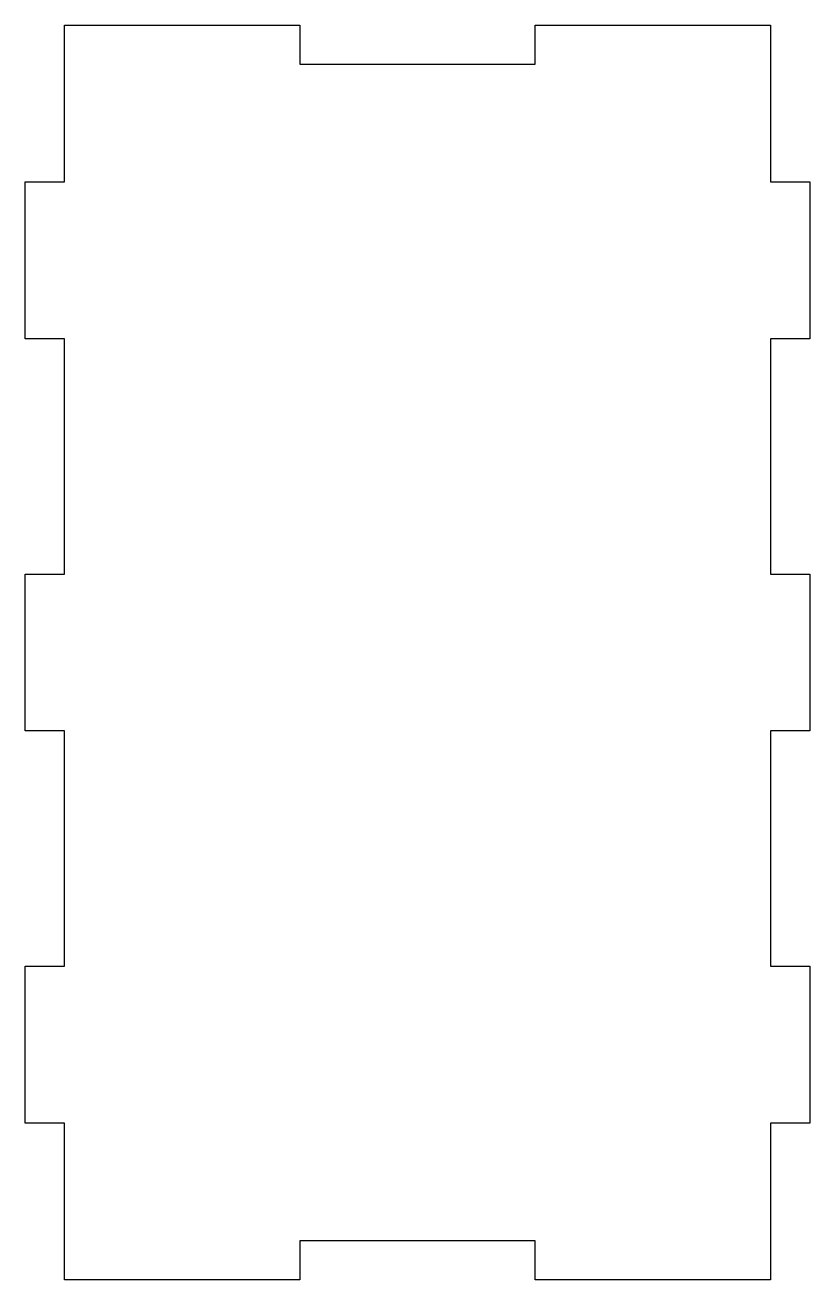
# Model space of a CAD drawing. Header units: millimetres. Extents: x -50 to 50, y -80 to 80.
import ezdxf

# ---------------------------------------------------------------- set-up
doc = ezdxf.new("R2010")
doc.units = ezdxf.units.MM
doc.layers.get('0').update_dxf_attribs({"linetype": 'CONTINUOUS'})

msp = doc.modelspace()

# ---------------------------------------------------------------- linework, layer by layer
msp.add_lwpolyline([(45, -60), (45, -80), (15, -80), (15, -75), (-15, -75), (-15, -80), (-45, -80), (-45, -60), (-50, -60), (-50, -40), (-45, -40), (-45, -10), (-50, -10), (-50, 10), (-45, 10), (-45, 40), (-50, 40), (-50, 60), (-45, 60), (-45, 80), (-15, 80), (-15, 75), (15, 75), (15, 80), (45, 80), (45, 60), (50, 60), (50, 40), (45, 40), (45, 10), (50, 10), (50, -10), (45, -10), (45, -40), (50, -40), (50, -60)], close=True)

doc.saveas('drawing.dxf')
